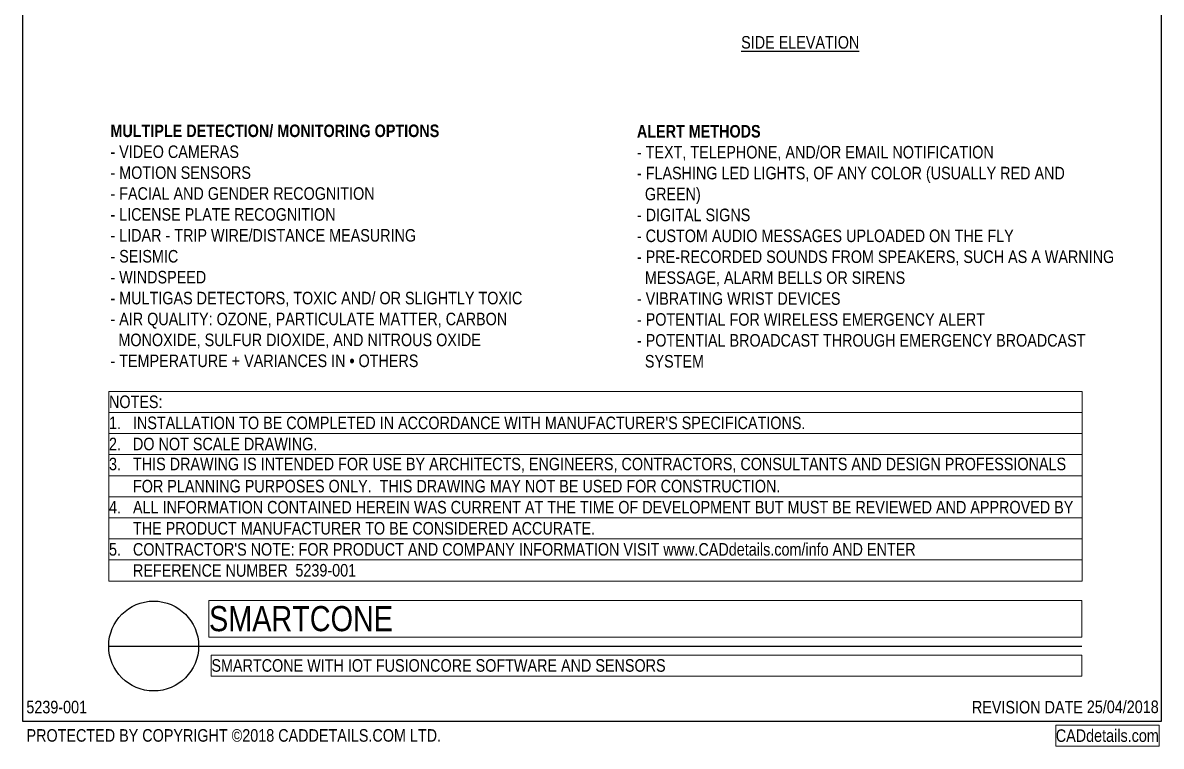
# Model space of a CAD drawing. Extents: x 0 to 216, y -5 to 280.
# Drawn here: x 0 to 216, y -4.7 to 132.6 of the extents above; entities that cross this region are included whole.
import ezdxf

# ---------------------------------------------------------------- set-up
doc = ezdxf.new("R2010")
doc.units = 0
doc.header["$LTSCALE"] = 10
doc.header["$MEASUREMENT"] = 0
doc.layers.get('0').update_dxf_attribs({"linetype": 'CONTINUOUS'})
doc.layers.get('Defpoints').update_dxf_attribs({"linetype": 'CONTINUOUS'})
for name, color, linetype in [('5239-LOGO$0$CADdetails-7-VERYFINE', 7, 'CONTINUOUS'), ('5239-LOGO$0$CADdetails-FRAME', 7, 'CONTINUOUS'), ('CADdetails-1-FINE', 1, 'CONTINUOUS'), ('CADdetails-2-FINELIGHT', 2, 'CONTINUOUS'), ('CADdetails-7-VERYFINE', 7, 'CONTINUOUS')]:
    doc.layers.add(name, color=color, linetype=linetype)
doc.styles.add('5239-LOGO$0$CADdetails-DIMENSIONS', font='ARIALN.TTF', dxfattribs={"height": 2.38})
doc.styles.add('5239-LOGO$0$CADdetails-NOTES', font='ARIALN.TTF', dxfattribs={"height": 2.38})
doc.styles.add('CADdetails-DETAILTITLE', font='ARIALN.TTF', dxfattribs={"height": 4.77})
doc.styles.add('CADdetails-NOTES', font='ARIALN.TTF', dxfattribs={"height": 2.38})

# ---------------------------------------------------------------- blocks, each defined once
blk = doc.blocks.new('*T1')
at = {"layer": 'Defpoints', "color": 8, "linetype": 'ByBlock', "lineweight": 0, "transparency": 16777216}
for p, q in [((0, 0), (165.2, 0)), ((0, 0), (0, -4)), ((165.2, 0), (165.2, -4)), ((0, -4), (165.2, -4))]:
    blk.add_line(p, q, dxfattribs=at)
at = {"layer": 'CADdetails-1-FINE', "transparency": 16777216, "insert": (0.06, -2), "char_height": 2.38, "width": 165.0809, "attachment_point": 4, "style": 'CADdetails-NOTES'}
blk.add_mtext('SMARTCONE WITH IOT FUSIONCORE SOFTWARE AND SENSORS', dxfattribs=at)
blk = doc.blocks.new('*T2')
at = {"layer": 'Defpoints', "color": 8, "linetype": 'ByBlock', "lineweight": 0, "transparency": 16777216}
for p, q in [((0, 0), (165.65, 0)), ((0, 0), (0, -7)), ((165.65, 0), (165.65, -7)), ((0, -7), (165.65, -7))]:
    blk.add_line(p, q, dxfattribs=at)
at = {"layer": 'CADdetails-2-FINELIGHT', "transparency": 16777216, "insert": (0.06, -3.5), "char_height": 4.77, "width": 165.5323, "attachment_point": 4, "style": 'CADdetails-DETAILTITLE'}
blk.add_mtext('SMARTCONE', dxfattribs=at)
blk = doc.blocks.new('*T5')
at = {"layer": 'Defpoints', "color": 8, "linetype": 'ByBlock', "lineweight": 0, "transparency": 16777216}
for p, q in [((0, 0), (184.71, 0)), ((0, 0), (0, -36)), ((184.71, 0), (184.71, -36)), ((0, -4), (184.71, -4)), ((0, -8), (184.71, -8)), ((0, -12), (184.71, -12)), ((0, -16), (184.71, -16)), ((0, -20), (184.71, -20)), ((0, -24), (184.71, -24)), ((0, -28), (184.71, -28)), ((0, -32), (184.71, -32)), ((0, -36), (184.71, -36))]:
    blk.add_line(p, q, dxfattribs=at)
at = {"transparency": 16777216, "char_height": 2.38, "width": 184.5948, "attachment_point": 4, "style": '5239-LOGO$0$CADdetails-NOTES'}
for s, insert in [('NOTES:', (0.06, -2)), ("1.   INSTALLATION TO BE COMPLETED IN ACCORDANCE WITH MANUFACTURER'S SPECIFICATIONS.", (0.06, -6)), ('2.   DO NOT SCALE DRAWING.', (0.06, -10)), ('3.   THIS DRAWING IS INTENDED FOR USE BY ARCHITECTS, ENGINEERS, CONTRACTORS, CONSULTANTS AND DESIGN PROFESSIONALS', (0.06, -14)), ('      FOR PLANNING PURPOSES ONLY.  THIS DRAWING MAY NOT BE USED FOR CONSTRUCTION.', (0.06, -18)), ('4.   ALL INFORMATION CONTAINED HEREIN WAS CURRENT AT THE TIME OF DEVELOPMENT BUT MUST BE REVIEWED AND APPROVED BY', (0.06, -22)), ('      THE PRODUCT MANUFACTURER TO BE CONSIDERED ACCURATE.', (0.06, -26)), ("5.   CONTRACTOR'S NOTE: FOR PRODUCT AND COMPANY INFORMATION VISIT www.CADdetails.com/info AND ENTER", (0.06, -30)), ('      REFERENCE NUMBER', (0.06, -34))]:
    blk.add_mtext(s, dxfattribs=dict(at, insert=insert))
blk = doc.blocks.new('*T6')
at = {"layer": 'Defpoints', "color": 8, "linetype": 'ByBlock', "lineweight": 0, "transparency": 16777216}
for p, q in [((0, 0), (19.6, 0)), ((0, 0), (0, -4)), ((19.6, 0), (19.6, -4)), ((0, -4), (19.6, -4))]:
    blk.add_line(p, q, dxfattribs=at)
at = {"layer": '5239-LOGO$0$CADdetails-7-VERYFINE', "transparency": 16777216, "insert": (19.54, -2), "char_height": 2.38, "width": 19.4793, "attachment_point": 6, "style": '5239-LOGO$0$CADdetails-NOTES'}
blk.add_mtext('CADdetails.com', dxfattribs=at)
blk = doc.blocks.new('5239-LOGO')
at = {"layer": '5239-LOGO$0$CADdetails-FRAME'}
for p, q in [((0, 0), (0, 280)), ((216, 280), (216, 0)), ((216, 0), (0, 0))]:
    blk.add_line(p, q, dxfattribs=at)
for name, p in [('*T5', (16.3, 62.65)), ('*T6', (196, -0.69))]:
    blk.add_blockref(name, p)
at = {"layer": '5239-LOGO$0$CADdetails-7-VERYFINE', "char_height": 2.38, "attachment_point": 1}
for s, width, gutter_width, insert, style in [('5239-001', 53.6533, 11.9, (51.73, 29.89), '5239-LOGO$0$CADdetails-NOTES'), ('5239-001', 53.6533, 11.9, (0.68, 3.93), '5239-LOGO$0$CADdetails-NOTES'), ('REVISION DATE', 24.5006, 11.9, (180.08, 3.91), '5239-LOGO$0$CADdetails-NOTES'), ('25/04/2018', 13.6761, 23.85, (201.88, 3.98), '5239-LOGO$0$CADdetails-DIMENSIONS')]:
    blk.add_mtext_dynamic_manual_height_columns(s, width=width, gutter_width=gutter_width, heights=[0], dxfattribs=dict(at, insert=insert, style=style))
at = {"layer": '5239-LOGO$0$CADdetails-7-VERYFINE', "insert": (0.71, -1.45), "char_height": 2.38, "width": 82.1295, "attachment_point": 1, "style": '5239-LOGO$0$CADdetails-NOTES'}
blk.add_mtext('PROTECTED BY COPYRIGHT ©2018 CADDETAILS.COM LTD.', dxfattribs=at)
blk.add_mtext('PROTECTED BY COPYRIGHT ©2018 CADDETAILS.COM LTD.', dxfattribs=at)

msp = doc.modelspace()

# ---------------------------------------------------------------- linework, layer by layer
at = {"layer": 'CADdetails-2-FINELIGHT'}
msp.add_line((16.3, 14.32), (200.94, 14.32), dxfattribs=at)
msp.add_circle((24.83, 14.32), 8.53, dxfattribs=at)

# ---------------------------------------------------------------- block references
for name, p in [('5239-LOGO', (0, 0)), ('*T2', (35.28, 22.99)), ('*T1', (35.73, 12.62))]:
    msp.add_blockref(name, p)

# ---------------------------------------------------------------- texts
at = {"layer": 'CADdetails-2-FINELIGHT', "insert": (136.3, 130.07), "char_height": 2.38, "attachment_point": 1, "style": 'CADdetails-NOTES'}
msp.add_mtext_dynamic_manual_height_columns('{\\LSIDE ELEVATION}', width=26.5688, gutter_width=11.9, heights=[0], dxfattribs=at)
at = {"layer": 'CADdetails-7-VERYFINE', "char_height": 2.38, "attachment_point": 1, "style": 'CADdetails-NOTES'}
for s, insert, width in [('{\\fArial Narrow|b1|i0|c0|p34;MULTIPLE DETECTION/ MONITORING OPTIONS\\P}- VIDEO CAMERAS \\P- MOTION SENSORS \\P- FACIAL AND GENDER RECOGNITION \\P- LICENSE PLATE RECOGNITION \\P- LIDAR - TRIP WIRE/DISTANCE MEASURING \\P- SEISMIC \\P- WINDSPEED\\P- MULTIGAS DETECTORS, TOXIC AND/ OR SLIGHTLY TOXIC \\P- AIR QUALITY: OZONE, PARTICULATE MATTER, CARBON\\P  MONOXIDE, SULFUR DIOXIDE, AND NITROUS OXIDE \\P- TEMPERATURE + VARIANCES IN • OTHERS', (16.63, 113.28), 83.9535), ('{\\fArial Narrow|b1|i0|c0|p34;ALERT METHODS \\P}- TEXT, TELEPHONE, AND/OR EMAIL NOTIFICATION\\P- FLASHING LED LIGHTS, OF ANY COLOR (USUALLY RED AND\\P  GREEN) \\P- DIGITAL SIGNS\\P- CUSTOM AUDIO MESSAGES UPLOADED ON THE FLY \\P- PRE-RECORDED SOUNDS FROM SPEAKERS, SUCH AS A WARNING\\P  MESSAGE, ALARM BELLS OR SIRENS \\P- VIBRATING WRIST DEVICES \\P- POTENTIAL FOR WIRELESS EMERGENCY ALERT\\P- POTENTIAL BROADCAST THROUGH EMERGENCY BROADCAST\\P  SYSTEM', (116.52, 113.19), 91.9505)]:
    msp.add_mtext(s, dxfattribs=dict(at, insert=insert, width=width))

doc.saveas('drawing.dxf')
